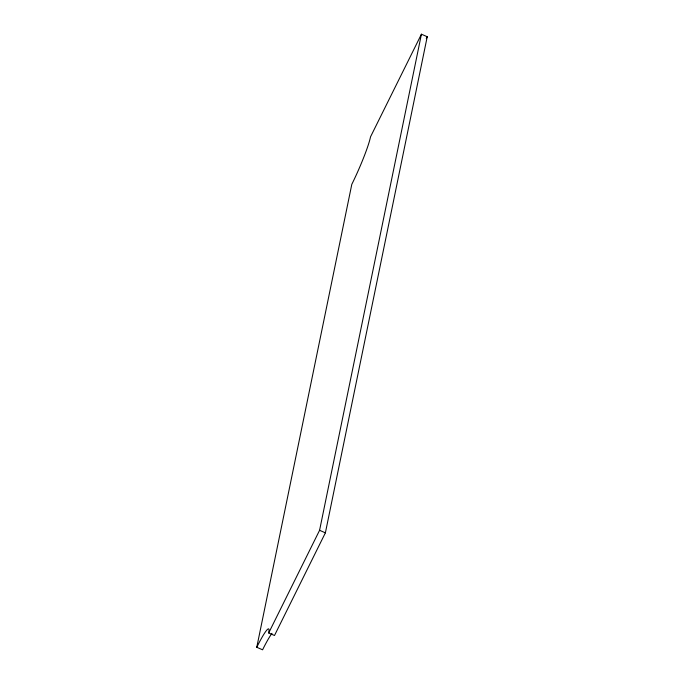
<?xml version="1.0" encoding="UTF-8"?>
<svg xmlns="http://www.w3.org/2000/svg" width="684" height="684" viewBox="0 0 684 684"><rect width="100%" height="100%" fill="white"/><g stroke="black" fill="none" stroke-linecap="round" stroke-linejoin="round"><path stroke-width="1.03" d="M256.774 647.269L351.807 184.329A38.21 3.899 -66.4 0 0 370.523 136.851L421.421 34.2L427.226 36.731L325.387 532.845L274.489 635.496L268.684 632.965A38.21 3.899 -66.4 0 0 256.774 647.269L262.579 649.8A38.21 3.899 -66.4 0 1 271.993 633.341M268.684 632.965L319.582 530.305L421.421 34.2M426.286 38.637L427.226 36.731M319.582 530.305L325.387 532.845"/></g></svg>
